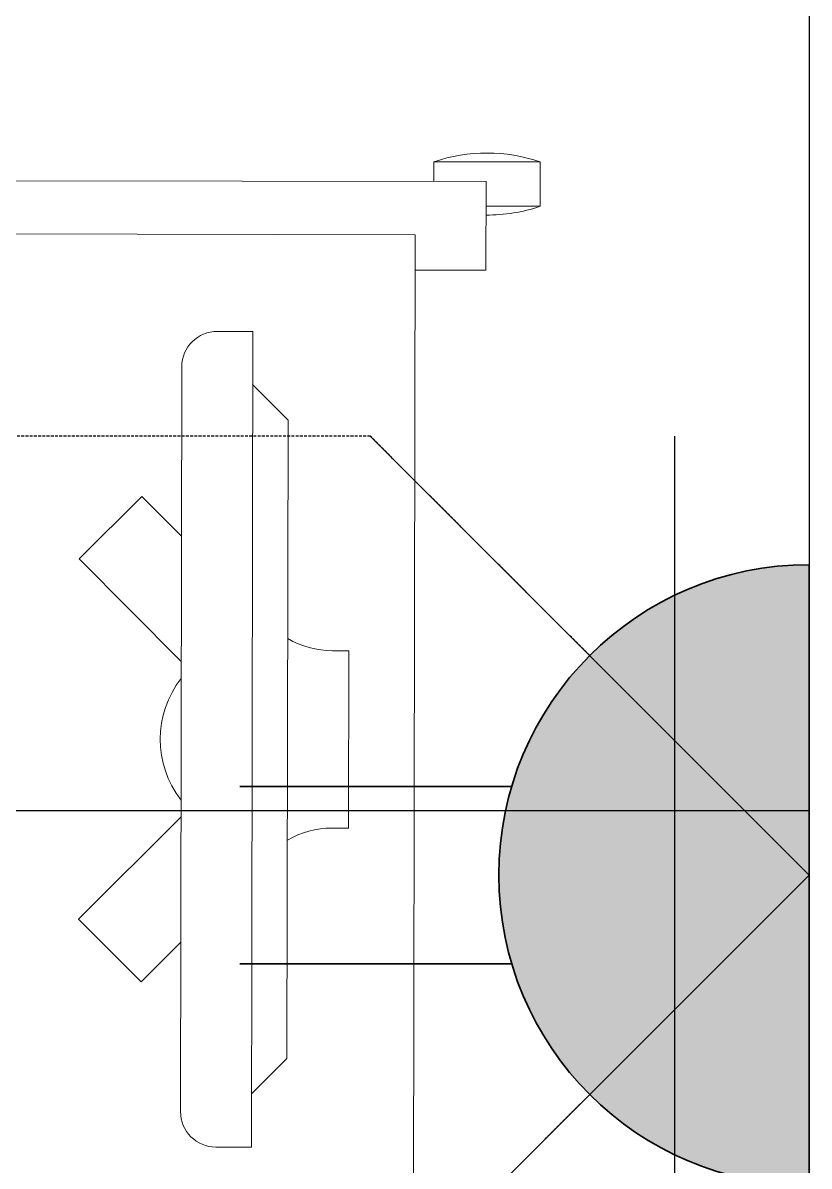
# Model space of a CAD drawing. Extents: x -178977 to 231842, y -29287 to 19916.
# Drawn here: x 38033 to 38476, y -6411 to -5766 of the extents above; entities that cross this region are included whole.
import ezdxf
from ezdxf.enums import TextEntityAlignment as Align

# ---------------------------------------------------------------- set-up
doc = ezdxf.new("R2010")
doc.units = 0
doc.header["$LTSCALE"] = 0.25
doc.linetypes.add('DASHDOT', pattern=[25.4, 12.7, -6.35, 0, -6.35])
doc.linetypes.add('HIDDEN', pattern=[9.525, 6.35, -3.175])
doc.layers.add('01-First Floor-FUR$0$FALSE CEILING', color=251, linetype='Continuous')
for name, color, linetype, lineweight in [('01-First Floor-FUR$0$LOADING', 253, 'Continuous', 5), ('01-First Floor-FUR$0$TME-MEDICAL EQUIPMENT', 42, 'Continuous', 13), ('01-First Floor-FUR$0$Walls', 251, 'Continuous', 5), ('E-LITE-CLNG-CNDT', 6, 'DASHDOT', 35), ('E-LITE-EXIT-NUMB', 6, 'Continuous', 25), ('E-POWR-FLOR-CNDT', 6, 'HIDDEN', 25), ('E-POWR-WALL @ 100', 4, 'Continuous', 35)]:
    doc.layers.add(name, color=color, linetype=linetype, lineweight=lineweight)
doc.styles.add('DC_SIMPLEX', font='SIMPLEX.shx', dxfattribs={"width": 0.7})

# ---------------------------------------------------------------- blocks, each defined once
blk = doc.blocks.new('01-First Floor-FUR$0$workstation')
at = {"layer": '01-First Floor-FUR$0$LOADING'}
for p, q in [((2804.249, -1055.787, 0), (2804.35, -994.788, 0)), ((2813.402, -1050.332, 0), (2813.478, -1004.332, 0)), ((2813.478, -1004.332, 0), (2815.478, -1004.335, 0)), ((2817.405, -1048.338, 0), (2817.475, -1006.338, 0)), ((2811.47, -1009.328, 0), (2813.473, -1007.332, 0)), ((2811.41, -1045.328, 0), (2811.47, -1009.328, 0)), ((2807.996, -1022.323, 0), (2807.979, -1032.323, 0)), ((2808.925, -1022.324, 0), (2807.996, -1022.323, 0)), ((2808.908, -1032.324, 0), (2807.979, -1032.323, 0)), ((2811.41, -1045.328, 0), (2813.407, -1047.332, 0)), ((2815.402, -1050.335, 0), (2813.402, -1050.332, 0)), ((2800.244, -1058.781, 0), (2800.252, -1053.781, 0)), ((2800.252, -1053.781, 0), (2804.252, -1053.787, 0)), ((2854.249, -1055.87, 0), (2804.249, -1055.787, 0)), ((2797.185, -1059.887, 0), (2797.189, -1057.387, 0)), ((2800.246, -1057.392, 0), (2797.189, -1057.387, 0)), ((2800.244, -1058.781, 0), (2858.244, -1058.877, 0)), ((2803.185, -1059.897, 0), (2803.186, -1058.786, 0)), ((2803.185, -1059.897, 0), (2797.185, -1059.887, 0))]:
    blk.add_line(p, q, dxfattribs=at)
at = {"layer": '01-First Floor-FUR$0$LOADING', "extrusion": (1.65729e-10, -2.0259e-11, -1)}
for p, q in [((2817.459, -1015.886, 0), (2819.7, -1013.652, 0)), ((2823.23, -1017.193, 0), (2819.7, -1013.652, 0)), ((2817.447, -1022.957, 0), (2823.23, -1017.193, 0))]:
    blk.add_line(p, q, dxfattribs=at)
at = {"layer": '01-First Floor-FUR$0$LOADING', "extrusion": (1.65465e-10, -1.79463e-10, -1)}
for p, q in [((2817.433, -1031.72, 0), (2823.196, -1037.503, 0)), ((2823.196, -1037.503, 0), (2819.655, -1041.032, 0)), ((2817.421, -1038.791, 0), (2819.655, -1041.032, 0))]:
    blk.add_line(p, q, dxfattribs=at)
at = {"layer": '01-First Floor-FUR$0$LOADING'}
for centre, start, end in [((2800.174, -1066.142, 0), 89.54848, 108.82976), ((2800.199, -1051.142, 0), 250.98047, 288.82976)]:
    blk.add_arc(centre, 9.25, start, end, dxfattribs=at)
at = {"layer": '01-First Floor-FUR$0$LOADING', "extrusion": (1.03527e-10, -9.97581e-11, -1)}
for centre, major_axis, start_param, end_param in [((2815.475, -1006.335, 0), (1.412, -1.417), 3.926991, 5.497787), ((2808.933, -1017.324, 0), (-3.541, -3.53), -1.314396, -0.785398), ((2813.059, -1027.331, 0), (3.928, -3.941), 4.833569, 6.162005), ((2808.9, -1037.324, 0), (-3.541, -3.53), 2.356194, 2.885192), ((2815.405, -1048.335, 0), (1.412, -1.417), 5.497787, 7.068583)]:
    blk.add_ellipse(centre, major_axis=major_axis, ratio=1, start_param=start_param, end_param=end_param, dxfattribs=at)
blk = doc.blocks.new('01-First Floor-FUR')
at = {"layer": '01-First Floor-FUR$0$FALSE CEILING', "linetype": 'Continuous'}
blk.add_line((34976, -6210), (38476, -6210), dxfattribs=at)
at = {"layer": '01-First Floor-FUR$0$FALSE CEILING'}
blk.add_lwpolyline([(34976, -2810), (38476, -2810), (38476, -6810), (34976, -6810)], close=True, dxfattribs=at)
at = {"layer": '01-First Floor-FUR$0$Walls'}
blk.add_line((38476, -2810), (38476, -6810), dxfattribs=at)
at = {"layer": '01-First Floor-FUR$0$TME-MEDICAL EQUIPMENT', "xscale": 10, "yscale": 10, "zscale": 10, "rotation": 180}
blk.add_blockref('01-First Floor-FUR$0$workstation', (66296.22, -16443.23, -0.1), dxfattribs=at)
blk = doc.blocks.new('*U167')
h = blk.add_hatch(color=253)
edge = h.paths.add_edge_path()
edge.add_line((0, -1.75), (0, 1.75))
edge.add_arc((0, 0), 1.75, 270, 450, ccw=False)
for p, q in [((1.6771, 0.5), (3.2113, 0.5)), ((1.6771, -0.5), (3.2113, -0.5))]:
    blk.add_line(p, q)
blk.add_lwpolyline([(0, -1.75, 1), (0, 1.75)], format="xyb", close=True)
at = {"layer": 'Defpoints'}
for p, q in [((2.4749, 2.4749), (0, 0)), ((0.7582, 2.4749), (0.7582, -2.4749)), ((2.4749, -2.4749), (0, 0))]:
    blk.add_line(p, q, dxfattribs=at)
at = {"layer": 'E-LITE-EXIT-NUMB', "style": 'DC_SIMPLEX', "width": 0.7, "flags": 8}
blk.add_attdef('TYPE', text='', height=2, rotation=360, dxfattribs=at).set_placement((-2.682, 5.2383), align=Align.RIGHT)
blk.add_attdef('CIRCUIT', (2.682, 5.2383), '', height=2, rotation=360, dxfattribs=at)

msp = doc.modelspace()

# ---------------------------------------------------------------- linework, layer by layer
at = {"layer": 'E-POWR-FLOR-CNDT'}
for points in [[(38352.26, -6122.7), (38228.51, -5998.96), (36692.3, -5998.96, -0.414214), (36592.3, -5898.96), (36592.3, -3057.49), (36457.73, -2922.92)], [(38352.26, -12129.83), (38228.51, -12006.08), (38161.38, -6603.73, -0.202144), (38190.67, -6531.78), (38352.26, -6370.19)]]:
    msp.add_lwpolyline(points, format="xyb", dxfattribs=at)

# ---------------------------------------------------------------- block references
at = {"layer": 'E-LITE-CLNG-CNDT'}
msp.add_blockref('01-First Floor-FUR', (0, 0), dxfattribs=at)
at = {"layer": 'E-POWR-WALL @ 100', "xscale": -100, "yscale": 100, "zscale": 100}
msp.add_blockref('*U167', (38476, -6246.45), dxfattribs=at)

doc.saveas('drawing.dxf')
